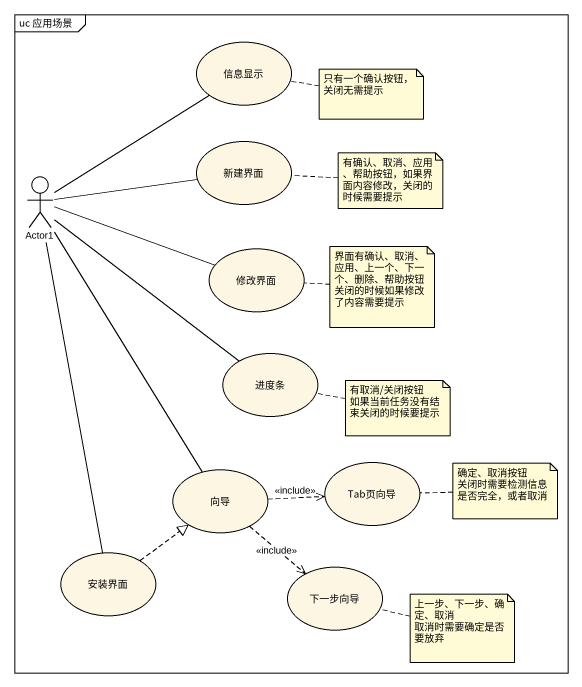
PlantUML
@startuml
mainframe uc 应用场景
usecase 信息显示
actor Actor1
usecase 新建界面
usecase 修改界面
usecase 进度条
usecase Tab页向导
usecase 向导
usecase 安装界面
usecase 下一步向导
Actor1 -up- 信息显示
Actor1 -right- 新建界面
Actor1 -right- 修改界面
Actor1 -- 进度条
Actor1 -- 向导
Actor1 -- 安装界面
向导 .right.> Tab页向导 : <<include>>
向导 ..> 下一步向导 : <<include>>
安装界面 .up.|> 向导
note right of 信息显示 : 只有一个确认按钮，关闭无需提示
note right of 新建界面 : 有确认、取消、应用、帮助按钮，如果界面内容修改，关闭的时候需要提示
note right of 修改界面
  界面有确认、取消、应用、上一个、下一个、删除、帮助按钮
  关闭的时候如果修改了内容需要提示
end note
note right of 进度条
  有取消/关闭按钮
  如果当前任务没有结束关闭的时候要提示
end note
note right of Tab页向导
  确定、取消按钮
  关闭时需要检测信息是否完全，或者取消
end note
note right of 下一步向导
  上一步、下一步、确定、取消
  取消时需要确定是否要放弃
end note
@enduml
